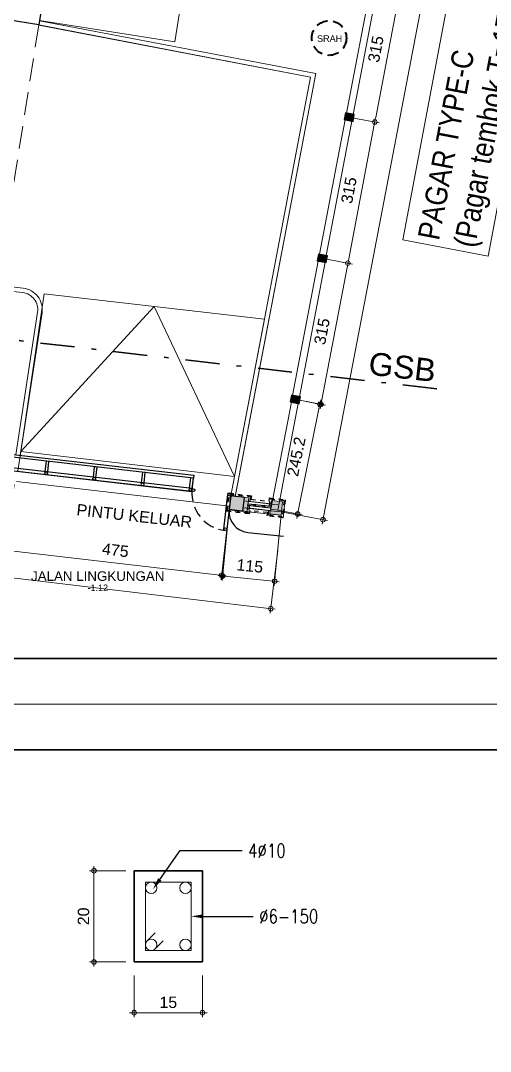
# Model space of a CAD drawing. Header units: millimetres. Extents: x -11 to 1625, y -267 to 195.
# Drawn here: x 860.15 to 870.45, y 55.39 to 77.98 of the extents above; entities that cross this region are included whole.
import ezdxf
from ezdxf import colors
from ezdxf.entities.mleader import LeaderData, LeaderLine
from ezdxf.enums import TextEntityAlignment as Align
from ezdxf.math import Vec2, Vec3

# ---------------------------------------------------------------- set-up
doc = ezdxf.new("R2010")
doc.units = ezdxf.units.MM
for name, pattern in [('DASHDOT', [1, 0.5, -0.25, 0, -0.25]), ('DASHED2', [0.375, 0.25, -0.125]), ('HIDDEN', [0.375, 0.25, -0.125])]:
    doc.linetypes.add(name, pattern=pattern)
for name, color, linetype, lineweight in [('1', 1, 'Continuous', 40), ('batas jalan', 3, 'Continuous', 25), ('CONCRETE', 8, 'Continuous', 5), ('DIMENSI', 8, 'Continuous', 9), ('dinding', 5, 'Continuous', 15), ('GRS KOP', 1, 'Continuous', 35), ('grs-kop', 1, 'Continuous', 35), ('GSB', 1, 'DASHDOT', 35), ('KOLOM', 1, 'Continuous', 30), ('kop', 7, 'Continuous', 20), ('lan', 7, 'Continuous', 15), ('not', 7, 'Continuous', 20), ('PAGAR', 4, 'Continuous', 18), ('TEXT KETERANGAN', 7, 'Continuous', 9), ('tul', 41, 'Continuous', 15), ('u', 6, 'Continuous', 20)]:
    doc.layers.add(name, color=color, linetype=linetype, lineweight=lineweight)
doc.layers.add('BESI', color=10, linetype='Continuous')
doc.styles.add('ATTR', font='romans.shx', dxfattribs={"width": 0.8, "height": 1.735066})
doc.styles.add('BARU', font='complex.shx')
doc.styles.add('ISO', font='arial.ttf', dxfattribs={"width": 0.85})
doc.styles.get("Standard").update_dxf_attribs({"font": 'ARIALUNI.TTF'})
doc.dimstyles.new('SK-10', dxfattribs={"dimtxt": 0.25, "dimasz": 0.1, "dimexe": 0.1, "dimexo": 0, "dimgap": 0.1, "dimtad": 1, "dimdec": 0, "dimlfac": 10, "dimzin": 12, "dimdsep": 46, "dimtxsty": 'Standard', "dimblk": 'BULAT', "dimcen": 0.1, "dimdle": 0.1, "dimclrd": 256, "dimclre": 256, "dimclrt": 256, "dimadec": 0, "dimazin": 3, "dimtfac": 1, "dimtdec": 0, "dimtix": 1, "dimtofl": 0, "dimtmove": 0, "dimatfit": 3, "dimldrblk": 'BULAT', "dimfxl": 0, "dimtolj": 1, "dimtzin": 0, "dimlwd": -1, "dimlwe": -1, "dimarcsym": 0})
doc.dimstyles.new('SK100', dxfattribs={"dimtxt": 0.25, "dimasz": 0.1, "dimexe": 0.1, "dimexo": 0, "dimgap": 0.15, "dimtad": 1, "dimdec": 0, "dimlfac": 100, "dimzin": 12, "dimdsep": 46, "dimtxsty": 'Standard', "dimblk": 'BULAT', "dimcen": 0.1, "dimclrd": 256, "dimclre": 256, "dimclrt": 256, "dimadec": 0, "dimazin": 3, "dimtfac": 1, "dimtdec": 0, "dimtofl": 0, "dimtmove": 0, "dimatfit": 3, "dimldrblk": 'BULAT', "dimfxl": 0, "dimtolj": 1, "dimtzin": 0, "dimlwd": -1, "dimlwe": -1, "dimarcsym": 0})

# ---------------------------------------------------------------- blocks, each defined once
blk = doc.blocks.new('kop')
at = {"layer": 'GRS KOP'}
blk.add_lwpolyline([(1, 54), (83, 54), (83, 1), (1, 1)], close=True, dxfattribs=at)
at = {"layer": 'kop', "color": 7}
for p, q in [((84, 55), (0, 55)), ((0, 0), (84, 0))]:
    blk.add_line(p, q, dxfattribs=at)
at = {"layer": 'kop', "style": 'BARU', "flags": 4}
for p, height in [((73.8, 5.4), 0.35), ((80.303, 5.382), 0.25), ((73.8, 4.9), 0.35), ((80.303, 4.882), 0.25), ((73.8, 4.4), 0.35), ((80.303, 4.382), 0.25)]:
    blk.add_attdef('-', p, '', height=height, dxfattribs=at)
at = {"layer": 'kop', "flags": 4}
for tag, p in [('AR-00', (78.057, 2.648)), ('00', (81.238, 2.647))]:
    blk.add_attdef(tag, text='', height=0.35, dxfattribs=at).set_placement(p, align=Align.MIDDLE)
blk = doc.blocks.new('BULAT')
for p, q in [((-1, 0), (1, 0)), ((0, -1), (0, 1))]:
    blk.add_line(p, q)
blk.add_circle((0, 0), 0.5)
blk = doc.blocks.new('*D2980')
at = {"layer": 'Defpoints', "color": 0}
for p in [(862.46, 59.351), (861.757, 57.351), (862.46, 57.351)]:
    blk.add_point(p, dxfattribs=at)
at = {"layer": 'u'}
for p, q in [((862.46, 59.351), (861.657, 59.351)), ((861.757, 59.251), (861.757, 57.451)), ((862.46, 57.351), (861.657, 57.351))]:
    blk.add_line(p, q, dxfattribs=at)
at = {"layer": 'u', "xscale": 0.1, "yscale": 0.1, "zscale": 0.1}
for p, rotation in [((861.757, 59.351), 90), ((861.757, 57.351), 270)]:
    blk.add_blockref('BULAT', p, dxfattribs=dict(at, rotation=rotation))
at = {"layer": 'u', "insert": (861.529, 58.351), "char_height": 0.25, "attachment_point": 5, "rotation": 90}
blk.add_mtext('\\A1;20', dxfattribs=at)
blk = doc.blocks.new('*D2981')
at = {"layer": 'Defpoints', "color": 0}
for p in [(862.639, 57.056), (864.139, 57.056), (864.139, 56.238)]:
    blk.add_point(p, dxfattribs=at)
at = {"layer": 'u'}
for p, q in [((862.639, 57.056), (862.639, 56.138)), ((864.139, 57.056), (864.139, 56.138)), ((862.739, 56.238), (864.039, 56.238))]:
    blk.add_line(p, q, dxfattribs=at)
at = {"layer": 'u', "xscale": 0.1, "yscale": 0.1, "zscale": 0.1, "rotation": 180}
blk.add_blockref('BULAT', (862.639, 56.238), dxfattribs=at)
at = {"layer": 'u', "xscale": 0.1, "yscale": 0.1, "zscale": 0.1}
blk.add_blockref('BULAT', (864.139, 56.238), dxfattribs=at)
at = {"layer": 'u', "insert": (863.389, 56.466), "char_height": 0.25, "attachment_point": 5}
blk.add_mtext('\\A1;15', dxfattribs=at)
blk = doc.blocks.new('DENAH LANTAI DASAR')
for p, q in [((13.75, 16), (13.75, 1.5)), ((13.75, 1.5), (3.75, 1.5))]:
    blk.add_line(p, q)
blk = doc.blocks.new('PINTU GERBANG2')
for points in [[(-0.011, 5.135), (-0.008, 5.135), (-0.008, 0.822), (-0.011, 0.822)], [(0.055, 5.135), (-0.008, 5.135), (-0.008, 0.822), (0.055, 0.822)], [(0.286, 5.135), (0.055, 5.135), (0.055, 5.072), (0.286, 5.072)], [(0.286, 5.135), (0.349, 5.135), (0.349, 0.822), (0.286, 0.822)], [(0.286, 4.072), (0.055, 4.072), (0.055, 4.01), (0.286, 4.01)], [(0.286, 3.01), (0.055, 3.01), (0.055, 2.947), (0.286, 2.947)], [(0.286, 1.947), (0.055, 1.947), (0.055, 1.885), (0.286, 1.885)], [(0.286, 0.885), (0.055, 0.885), (0.055, 0.822), (0.286, 0.822)]]:
    blk.add_lwpolyline(points, close=True)
for points in [[(0.024, 0.822), (0.298, 0.822)], [(-0.749, 0.028), (0.025, 0.028)], [(0.025, -0.034), (-0.749, -0.034)]]:
    blk.add_lwpolyline(points)
for centre in [(0.024, 5.104), (0.024, 4.041), (0.024, 2.979), (0.024, 1.916), (0.024, 0.854), (0.024, 0.791), (-0.744, -0.003), (0.025, -0.003), (0.025, -0.065)]:
    blk.add_circle(centre, 0.0313)
at = {"linetype": 'DASHED2'}
blk.add_arc((0.051, -0.003), 0.826, 91.7603, 180, dxfattribs=at)
blk = doc.blocks.new('PAGAR TYPE B')
at = {"layer": 'CONCRETE'}
for points in [[(-1.5, 0.175), (-1.65, 0.175), (-1.65, -0.025), (-1.5, -0.025)], [(1.65, 0.175), (1.5, 0.175), (1.5, -0.025), (1.65, -0.025)]]:
    blk.add_hatch(color=256, dxfattribs=at).paths.add_polyline_path(points)
at = {"layer": 'dinding'}
for points in [[(-1.5, 0.15), (1.5, 0.15)], [(-1.5, 0), (1.5, 0)]]:
    blk.add_lwpolyline(points, dxfattribs=at)
at = {"layer": 'KOLOM'}
for points in [[(-1.65, -0.025), (-1.5, -0.025), (-1.5, 0.175), (-1.65, 0.175)], [(1.5, -0.025), (1.65, -0.025), (1.65, 0.175), (1.5, 0.175)]]:
    blk.add_lwpolyline(points, close=True, dxfattribs=at)
blk = doc.blocks.new('*D3305')
at = {"layer": 'Defpoints', "color": 0}
for p in [(866.273, 69.662), (866.71, 69.574), (865.789, 67.258)]:
    blk.add_point(p, dxfattribs=at)
at = {"layer": 'u'}
for p, q in [((866.273, 69.662), (866.808, 69.554)), ((866.246, 67.268), (866.691, 69.476)), ((865.789, 67.258), (866.324, 67.15))]:
    blk.add_line(p, q, dxfattribs=at)
at = {"layer": 'u', "xscale": 0.1, "yscale": 0.1, "zscale": 0.1}
for p, rotation in [((866.71, 69.574), 78.61158025351591), ((866.226, 67.17), 258.6115802535159)]:
    blk.add_blockref('BULAT', p, dxfattribs=dict(at, rotation=rotation))
at = {"layer": 'u', "insert": (866.196, 68.427), "char_height": 0.25, "attachment_point": 5, "rotation": 78.6116}
blk.add_mtext('\\A1;245.2', dxfattribs=at)
blk = doc.blocks.new('*D3306')
at = {"layer": 'Defpoints', "color": 0}
for p in [(866.863, 72.756), (867.326, 72.668), (866.273, 69.662)]:
    blk.add_point(p, dxfattribs=at)
at = {"layer": 'u'}
for p, q in [((866.863, 72.756), (867.425, 72.649)), ((866.755, 69.672), (867.308, 72.57)), ((866.273, 69.662), (866.834, 69.555))]:
    blk.add_line(p, q, dxfattribs=at)
at = {"layer": 'u', "xscale": 0.1, "yscale": 0.1, "zscale": 0.1}
for p, rotation in [((867.326, 72.668), 79.19567955118352), ((866.736, 69.574), 259.1956795511835)]:
    blk.add_blockref('BULAT', p, dxfattribs=dict(at, rotation=rotation))
at = {"layer": 'u', "insert": (866.758, 71.173), "char_height": 0.25, "attachment_point": 5, "rotation": 79.1957}
blk.add_mtext('\\A1;315', dxfattribs=at)
blk = doc.blocks.new('*D3307')
at = {"layer": 'Defpoints', "color": 0}
for p in [(867.454, 75.85), (867.917, 75.762), (866.863, 72.756)]:
    blk.add_point(p, dxfattribs=at)
at = {"layer": 'u'}
for p, q in [((867.454, 75.85), (868.015, 75.743)), ((867.345, 72.766), (867.898, 75.664)), ((866.863, 72.756), (867.425, 72.649))]:
    blk.add_line(p, q, dxfattribs=at)
at = {"layer": 'u', "xscale": 0.1, "yscale": 0.1, "zscale": 0.1}
for p, rotation in [((867.917, 75.762), 79.19567955118347), ((867.326, 72.668), 259.1956795511834)]:
    blk.add_blockref('BULAT', p, dxfattribs=dict(at, rotation=rotation))
at = {"layer": 'u', "insert": (867.349, 74.267), "char_height": 0.25, "attachment_point": 5, "rotation": 79.1957}
blk.add_mtext('\\A1;315', dxfattribs=at)
blk = doc.blocks.new('*D3308')
at = {"layer": 'Defpoints', "color": 0}
for p in [(868.044, 78.945), (868.507, 78.856), (867.454, 75.85)]:
    blk.add_point(p, dxfattribs=at)
at = {"layer": 'u'}
for p, q in [((868.044, 78.945), (868.606, 78.838)), ((867.936, 75.86), (868.489, 78.758)), ((867.454, 75.85), (868.015, 75.743))]:
    blk.add_line(p, q, dxfattribs=at)
at = {"layer": 'u', "xscale": 0.1, "yscale": 0.1, "zscale": 0.1}
for p, rotation in [((868.507, 78.856), 79.19567955118356), ((867.917, 75.762), 259.1956795511836)]:
    blk.add_blockref('BULAT', p, dxfattribs=dict(at, rotation=rotation))
at = {"layer": 'u', "insert": (867.939, 77.361), "char_height": 0.25, "attachment_point": 5, "rotation": 79.1957}
blk.add_mtext('\\A1;315', dxfattribs=at)
blk = doc.blocks.new('*D3314')
at = {"layer": 'Defpoints', "color": 0}
for p in [(871.03, 94.638), (865.786, 67.235), (866.779, 67.045)]:
    blk.add_point(p, dxfattribs=at)
at = {"layer": 'u'}
for p, q in [((871.03, 94.638), (872.121, 94.429)), ((872.004, 94.35), (866.798, 67.144)), ((865.786, 67.235), (866.878, 67.027))]:
    blk.add_line(p, q, dxfattribs=at)
at = {"layer": 'u', "xscale": 0.1, "yscale": 0.1, "zscale": 0.1}
for p, rotation in [((872.023, 94.448), 79.1667450420041), ((866.779, 67.045), 259.1667450420041)]:
    blk.add_blockref('BULAT', p, dxfattribs=dict(at, rotation=rotation))
at = {"layer": 'u', "insert": (869.129, 80.799), "char_height": 0.25, "attachment_point": 5, "rotation": 79.1667}
blk.add_mtext('\\A1;2790', dxfattribs=at)
blk = doc.blocks.new('denah pagar a3')
at = {"layer": 'CONCRETE'}
for points in [[(-0.649, -0.025), (-0.249, -0.025), (-0.249, 0.275), (-0.649, 0.275)], [(0.249, 0.275), (0.497, 0.275), (0.498, -0.025), (0.249, -0.025)]]:
    blk.add_hatch(color=256, dxfattribs=at).paths.add_polyline_path(points)
at = {"layer": 'BESI'}
for points in [[(-0.249, 0.145), (0.249, 0.145), (0.249, 0.105), (-0.249, 0.105), (-0.249, 0.145)], [(-0.12, 0.145), (-0.08, 0.145), (-0.08, 0.105), (-0.12, 0.105), (-0.12, 0.145), (-0.08, 0.105), (-0.08, 0.145), (-0.12, 0.105)], [(0.08, 0.145), (0.12, 0.145), (0.12, 0.105), (0.08, 0.105), (0.08, 0.145), (0.12, 0.105), (0.12, 0.145), (0.08, 0.105)]]:
    blk.add_lwpolyline(points, dxfattribs=at)
at = {"layer": 'dinding'}
blk.add_lwpolyline([(-0.649, -0.025), (-0.249, -0.025), (-0.249, 0.275), (-0.649, 0.275)], close=True, dxfattribs=at)
blk.add_lwpolyline([(0.249, 0.275), (0.497, 0.275), (0.498, -0.025), (0.249, -0.025), (0.249, 0.275)], dxfattribs=at)
at = {"layer": 'KOLOM', "linetype": 'DASHED2', "ltscale": 0.25}
blk.add_lwpolyline([(0.199, 0.25), (0.199, 0.325), (0.547, 0.325), (0.548, -0.075), (0.199, -0.075), (0.199, 0), (-0.199, 0), (-0.199, -0.075), (-0.699, -0.075), (-0.699, 0.325), (-0.199, 0.325), (-0.199, 0.25), (0.199, 0.25)], dxfattribs=at)
for points in [[(-0.219, -0.055), (-0.679, -0.055), (-0.679, 0.305), (-0.219, 0.305)], [(0.219, 0.305), (0.527, 0.305), (0.528, -0.055), (0.219, -0.055)]]:
    blk.add_lwpolyline(points, close=True, dxfattribs=at)
at = {"layer": 'PAGAR'}
for p, q in [((0.249, 0.2), (-0.249, 0.2)), ((0.249, 0.05), (-0.249, 0.05))]:
    blk.add_line(p, q, dxfattribs=at)
blk = doc.blocks.new('NOTASI RUANG')
at = {"layer": 'not'}
for height, p in [(0.26, (-0.011, 0.3)), (0.175, (-0.009, -0.017))]:
    blk.add_attdef('RUANG', text='', height=height, dxfattribs=at).set_placement(p, align=Align.MIDDLE_CENTER)
blk = doc.blocks.new('*D3326')
at = {"layer": 'Defpoints', "color": 0}
for p in [(864.723, 67.266), (865.864, 67.153), (865.72, 65.699)]:
    blk.add_point(p, dxfattribs=at)
at = {"layer": 'u'}
for p, q in [((864.723, 67.266), (864.57, 65.712)), ((865.864, 67.153), (865.711, 65.6)), ((864.679, 65.802), (865.621, 65.709))]:
    blk.add_line(p, q, dxfattribs=at)
at = {"layer": 'u', "xscale": 0.1, "yscale": 0.1, "zscale": 0.1}
for p, rotation in [((864.58, 65.812), 174.3611965901366), ((865.72, 65.699), 354.3611965901366)]:
    blk.add_blockref('BULAT', p, dxfattribs=dict(at, rotation=rotation))
at = {"layer": 'u', "insert": (865.177, 66.032), "char_height": 0.25, "attachment_point": 5, "rotation": 354.3612}
blk.add_mtext('\\A1;115', dxfattribs=at)
blk = doc.blocks.new('*D3327')
at = {"layer": 'Defpoints', "color": 0}
for p in [(860.005, 67.819), (864.724, 67.274), (864.557, 65.828)]:
    blk.add_point(p, dxfattribs=at)
at = {"layer": 'u'}
for p, q in [((860.005, 67.819), (859.827, 66.274)), ((864.724, 67.274), (864.545, 65.729)), ((859.938, 66.362), (864.458, 65.84))]:
    blk.add_line(p, q, dxfattribs=at)
at = {"layer": 'u', "xscale": 0.1, "yscale": 0.1, "zscale": 0.1}
for p, rotation in [((859.838, 66.373), 173.4063570292602), ((864.557, 65.828), 353.4063570292602)]:
    blk.add_blockref('BULAT', p, dxfattribs=dict(at, rotation=rotation))
at = {"layer": 'u', "insert": (862.229, 66.376), "char_height": 0.25, "attachment_point": 5, "rotation": 353.4064}
blk.add_mtext('\\A1;475', dxfattribs=at)
blk = doc.blocks.new('*D3317')
at = {"layer": 'Defpoints', "color": 0}
for p in [(831.43, 70.446), (865.787, 66.376), (865.636, 65.097)]:
    blk.add_point(p, dxfattribs=at)
at = {"layer": 'u'}
for p, q in [((831.43, 70.446), (831.267, 69.067)), ((831.378, 69.155), (865.536, 65.109)), ((865.787, 66.376), (865.624, 64.998))]:
    blk.add_line(p, q, dxfattribs=at)
at = {"layer": 'u', "xscale": 0.1, "yscale": 0.1, "zscale": 0.1}
for p, rotation in [((831.278, 69.167), 173.2451053639517), ((865.636, 65.097), 353.2451053639516)]:
    blk.add_blockref('BULAT', p, dxfattribs=dict(at, rotation=rotation))
at = {"layer": 'u', "insert": (848.49, 67.408), "char_height": 0.25, "attachment_point": 5, "rotation": 353.2451}
blk.add_mtext('\\A1;3460', dxfattribs=at)

msp = doc.modelspace()

# ---------------------------------------------------------------- linework, layer by layer
at = {"layer": '1', "linetype": 'DASHED2', "lineweight": 40}
msp.add_circle((866.9145651, 77.6030337), 0.3795935, dxfattribs=at)
at = {"layer": 'batas jalan'}
msp.add_line((865.1310664, 66.7652909), (865.9166087, 66.6825918), dxfattribs=at)
msp.add_arc((865.1790294, 67.2208815), 0.4581083, 173.99027013, 263.99023981, dxfattribs=at)
at = {"layer": 'dinding'}
msp.add_lwpolyline([(865.6392962, 67.2753536), (865.7887073, 67.2580829), (866.2343316, 69.5931705), (866.0869906, 69.6212888), (865.6392962, 67.2753536)], dxfattribs=at)
at = {"layer": 'grs-kop'}
for p, q in [((862.6389324, 59.3510652), (862.6389324, 57.3510652)), ((862.6389324, 59.3510652), (864.1389324, 59.3510652)), ((864.1389324, 57.3510652), (864.1389324, 59.3510652)), ((862.6389324, 57.3510652), (864.1389324, 57.3510652))]:
    msp.add_line(p, q, dxfattribs=at)
at = {"layer": 'GSB', "ltscale": 1.5}
msp.add_line((869.2795906, 69.9131661), (829.7896709, 74.4778657), dxfattribs=at)
at = {"layer": 'KOLOM'}
msp.add_lwpolyline([(864.7234151, 67.268847), (865.0214308, 67.2343989), (865.0558788, 67.5324145), (864.7578632, 67.5668626)], close=True, dxfattribs=at)
at = {"layer": 'lan', "linetype": 'HIDDEN', "ltscale": 2}
msp.add_line((860.5479595, 77.8954311), (858.9783275, 67.9329303), dxfattribs=at)
at = {"layer": 'lan'}
for p, q in [((865.0214308, 67.2343989), (865.5641724, 67.1765092)), ((865.0711, 67.2286575), (865.7637813, 67.1485895))]:
    msp.add_line(p, q, dxfattribs=at)
for points in [[(860.8450657, 79.7409611), (863.8087378, 79.2754586), (863.5287672, 77.5184634), (860.5661438, 77.9905463)], [(860.1548559, 68.5387565), (864.8390135, 67.9920935), (865.4968831, 71.4393542), (860.6669707, 71.9976511)]]:
    msp.add_lwpolyline(points, close=True, dxfattribs=at)
msp.add_lwpolyline([(860.1548559, 68.5387565), (863.0819269, 71.7185026), (864.8390135, 67.9920935)], dxfattribs=at)
at = {"layer": 'PAGAR'}
for p, q in [((864.7293385, 67.3436617), (860.0631152, 67.8830375)), ((865.5894557, 67.3952382), (865.0445782, 67.4582214)), ((865.7896174, 67.3721012), (865.0942475, 67.4524801)), ((865.5722316, 67.2462304), (865.0273542, 67.3092136)), ((865.7723933, 67.2230934), (865.0770235, 67.3034722)), ((865.7071735, 67.2306322), (865.0770235, 67.3034722))]:
    msp.add_line(p, q, dxfattribs=at)
for points in [[(860.5619544, 77.9832578), (866.6245677, 76.8262786), (864.8540142, 67.5485133)], [(860.5619544, 77.9832578), (866.6245677, 76.8262786), (864.8553651, 67.5555922)], [(860.5465592, 77.886543), (866.5100673, 76.7484769), (864.7578632, 67.5668626)]]:
    msp.add_lwpolyline(points, dxfattribs=at)
msp.add_lwpolyline([(837.3377345, 70.7363968), (837.8970536, 74.2464839, -0.3686530558), (838.3602482, 74.6417139), (838.9620608, 74.5752726), (838.6629276, 72.6980193), (859.1160971, 68.7947702), (859.7604411, 72.1711563), (860.2091792, 72.119286, -0.4248675146), (860.6189997, 71.5826467), (860.1424822, 68.4576087)], format="xyb", dxfattribs=at)
at = {"layer": 'TEXT KETERANGAN', "color": 6}
msp.add_lwpolyline([(868.5322128, 73.1772129), (870.8154, 85.26002), (872.6833964, 84.9070403), (870.4002092, 72.8242332)], close=True, dxfattribs=at)
at = {"layer": 'tul'}
for p, q in [((862.925544, 57.8144536), (863.1023207, 57.9912303)), ((863.1023207, 57.6376769), (863.2790974, 57.8144536))]:
    msp.add_line(p, q, dxfattribs=at)
msp.add_lwpolyline([(862.8889324, 57.6010652), (863.8889324, 57.6010652), (863.8889324, 59.1010652), (862.8889324, 59.1010652)], close=True, dxfattribs=at)
for centre in [(863.0139324, 58.9760652), (863.7639324, 58.9760652), (863.0139324, 57.7260652), (863.7639324, 57.7260652)]:
    msp.add_circle(centre, 0.125, dxfattribs=at)
at = {"layer": 'u'}
for points in [[(864.7578632, 67.5668626), (866.5100673, 76.7484769), (860.5477945, 77.8943952), (850.6723829, 79.4680047), (850.4363415, 77.986693), (843.0297828, 79.1669001), (843.2658242, 80.6482118), (834.3779539, 82.0644603), (832.6429865, 71.0525716), (837.3118984, 70.512885), (837.8970536, 74.2464839, -0.3686530558), (838.3602482, 74.6417139), (838.9620608, 74.5752726), (838.6629276, 72.6980193), (859.1160971, 68.7947702), (859.7604411, 72.1711563), (860.2091792, 72.119286, -0.4248675146), (860.6189997, 71.5826467), (860.0889513, 68.1065492)], [(837.3955395, 71.0465595), (837.8970536, 74.2464839, -0.3686530558), (838.3602482, 74.6417139), (838.9620608, 74.5752726), (838.6629276, 72.6980193), (859.1160971, 68.7947702), (859.7604411, 72.1711563), (860.2091792, 72.119286, -0.4248675146), (860.6189997, 71.5826467), (860.0889513, 68.1065492)], [(859.7604411, 72.1711563), (860.2091792, 72.119286, -0.4248675146), (860.6189997, 71.5826467), (860.0889513, 68.1065492)], [(860.0451795, 68.4688561), (860.5222319, 71.5974022, 0.4248675146), (860.1979392, 72.0220472), (859.8395441, 72.0634747)]]:
    msp.add_lwpolyline(points, format="xyb", dxfattribs=at)
msp.add_lwpolyline([(865.9518361, 67.4791824), (865.9460948, 67.4295131), (865.9059053, 67.0818282)], dxfattribs=at)

# ---------------------------------------------------------------- block references
for name, p, rotation in [('DENAH LANTAI DASAR', (846.7330622, 78.5767965), 350.9462507932595), ('denah pagar a3', (865.3708814, 67.2240626), 353.4063570292599)]:
    msp.add_blockref(name, p, dxfattribs=dict(rotation=rotation))
ref = msp.add_blockref('NOTASI RUANG', (861.8497555, 65.567873), dxfattribs=dict(xscale=0.8052727450567742, yscale=0.8052727450567742, zscale=0.8052727450567742))
ref.add_attrib('RUANG', '-1.12', dxfattribs={"layer": 'not', "height": 0.14107162}).set_placement((861.8427748, 65.5539741), align=Align.MIDDLE_CENTER)
ref.add_attrib('RUANG', 'JALAN LINGKUNGAN', dxfattribs={"layer": 'not', "height": 0.20923685}).set_placement((861.8407581, 65.8092836), align=Align.MIDDLE_CENTER)
at = {"layer": 'BESI', "rotation": 83.40635701652013}
msp.add_blockref('PINTU GERBANG2', (864.7220697, 67.5770704), dxfattribs=at)
at = {"layer": 'DIMENSI', "rotation": 79.19567955121076}
for p in [(867.7246019, 77.4022418), (867.1341174, 74.3080814), (866.543633, 71.2139211)]:
    msp.add_blockref('PAGAR TYPE B', p, dxfattribs=at)
at = {"layer": 'kop'}
for p in [(827.2141618, 63), (827.2141618, 8)]:
    msp.add_blockref('kop', p, dxfattribs=at)

# ---------------------------------------------------------------- texts
at = {"lineweight": 9, "insert": (866.6502235, 77.662034), "char_height": 0.14234758, "attachment_point": 1}
msp.add_mtext_dynamic_manual_height_columns('SRAH', width=0.701531431, gutter_width=12.5, heights=[0], dxfattribs=at)
at = {"layer": 'not', "attachment_point": 1}
for s, width, insert, char_height, rotation in [('\\pi1.9254;GSB', 5.253610777, (865.9034773, 70.9429342), 0.5, 353.50149442), ('\\pi0.019605;PINTU KELUAR', 2.550634905, (861.3744239, 67.3961179), 0.25, 353.66668956)]:
    msp.add_mtext_dynamic_manual_height_columns(s, width=width, gutter_width=12.5, heights=[0], dxfattribs=dict(at, insert=insert, char_height=char_height, rotation=rotation))
at = {"layer": 'TEXT KETERANGAN', "style": 'ISO', "width": 0.85}
for s, p in [('(Pagar tembok T=170 cm dari paving halaman)', (870.1107639, 72.9898689)), ('PAGAR TYPE-C', (869.3224246, 73.1515908))]:
    msp.add_text(s, height=0.476270163, rotation=79.29946389, dxfattribs=at).set_placement(p)

# ---------------------------------------------------------------- dimensions: what is measured, and where the dimension line sits
at = {"layer": 'u'}
for p1, p2, distance, picture, middle in [((871.0299026, 94.6380401), (865.7860873, 67.235417), 1.0113846, '*D3314', (869.1285761, 80.7988369)), ((865.7887073, 67.2580829), (866.2729476, 69.6621546), -0.4462815, '*D3305', (866.1960618, 68.4268364))]:
    dim = msp.add_aligned_dim(p1=p1, p2=p2, distance=distance, dimstyle='SK100', override={"dimdec": 1}, dxfattribs=at)
    dim.commit()
    dim.dimension.update_dxf_attribs({"geometry": picture, "text_midpoint": middle})
for p1, p2, distance, picture, middle in [((867.4539165, 75.8504752), (868.0444009, 78.9446355), -0.4713823, '*D3308', (867.9393796, 77.3612539)), ((866.863432, 72.7563149), (867.4539165, 75.8504752), -0.4713823, '*D3307', (867.3488952, 74.2670936)), ((866.2729476, 69.6621546), (866.863432, 72.7563149), -0.4713823, '*D3306', (866.7584107, 71.1729333)), ((831.4298584, 70.4458871), (865.7872238, 66.3764487), -1.2880311, '*D3317', (848.489707, 67.4078783)), ((860.0053682, 67.8191039), (864.723973, 67.2736733), -1.4552759, '*D3327', (862.2293879, 66.3760372)), ((864.7230563, 67.2657433), (865.8639063, 67.1531018), -1.4608591, '*D3326', (865.1772306, 66.032017))]:
    dim = msp.add_aligned_dim(p1=p1, p2=p2, distance=distance, dimstyle='SK100', dxfattribs=at)
    dim.commit()
    dim.dimension.update_dxf_attribs({"geometry": picture, "text_midpoint": middle})
dim = msp.add_linear_dim(base=(861.7565574, 57.3510652), p1=(862.4603423, 59.3510652), p2=(862.4603423, 57.3510652), angle=90, dimstyle='SK-10', dxfattribs=at)
dim.commit()
dim.dimension.update_dxf_attribs({"geometry": '*D2980', "text_midpoint": (861.5288289, 58.3510652)})
dim = msp.add_linear_dim(base=(864.1389324, 56.2379527), p1=(862.6389324, 57.056052), p2=(864.1389324, 57.056052), dimstyle='SK-10', dxfattribs=at)
dim.commit()
dim.dimension.update_dxf_attribs({"geometry": '*D2981', "text_midpoint": (863.3889324, 56.2379527), "dimtype": 160})

# ---------------------------------------------------------------- leaders
at = {"layer": 'TEXT KETERANGAN'}
ml = msp.add_multileader_mtext('Standard', dxfattribs=at)
ml.set_content('{\\C90;4%%C10}', color=256, style='ATTR')
ml.set_leader_properties()
ml.build(insert=Vec2(0, 0))
ml.multileader.update_dxf_attribs({"text_left_attachment_type": 2, "text_right_attachment_type": 2, "dogleg_length": 2.367, "arrow_head_size": 0.2637542})
ctx = ml.context
ctx.base_point, ctx.char_height, ctx.arrow_head_size, ctx.landing_gap_size, ctx.plane_origin = Vec3(865.0090565, 59.7913213), 0.3, 0.2637542, 0.1318771, Vec3(865.9842471, 61.3746478)
ctx.left_attachment, ctx.right_attachment = 2, 2
notes = []
notes.append((ctx, [(0, (1, 1, 0), (863.6483495, 59.7913213), (1, 0), 1.360707, [(0, [(863.0496618, 58.9443876)], 0, [])])]))
ctx.mtext.insert, ctx.mtext.flow_direction = Vec3(865.1409336, 59.9413213), 5
ml = msp.add_multileader_mtext('Standard', dxfattribs=at)
ml.set_content('{\\C90;%%C6-150}', color=256, style='ATTR')
ml.set_leader_properties()
ml.build(insert=Vec2(0, 0))
ml.multileader.update_dxf_attribs({"text_left_attachment_type": 2, "text_right_attachment_type": 2, "dogleg_length": 2.367, "arrow_head_size": 0.2637542})
ctx = ml.context
ctx.base_point, ctx.char_height, ctx.arrow_head_size, ctx.landing_gap_size, ctx.plane_origin = Vec3(865.2496394, 58.3510652), 0.3, 0.2637542, 0.1318771, Vec3(866.2146275, 59.2551996)
ctx.left_attachment, ctx.right_attachment = 2, 2
notes.append((ctx, [(0, (1, 1, 0), (864.5646832, 58.3510652), (1, 0), 0.6849562, [(0, [(863.8889324, 58.3510652)], 0, [])])]))
ctx.mtext.insert, ctx.mtext.flow_direction = Vec3(865.3815165, 58.5010652), 5
for ctx, leaders in notes:
    for number, flags, end, landing, length, lines in leaders:
        leader = LeaderData()
        leader.index, (leader.has_last_leader_line, leader.has_dogleg_vector, leader.attachment_direction) = number, flags
        leader.last_leader_point, leader.dogleg_vector, leader.dogleg_length = Vec3(end), Vec3(landing), length
        for number, points, colour, breaks in lines:
            line = LeaderLine()
            line.index, line.vertices, line.color, line.breaks = number, Vec3.list(points), colors.encode_raw_color(colour), breaks
            leader.lines.append(line)
        ctx.leaders.append(leader)

doc.saveas('drawing.dxf')
